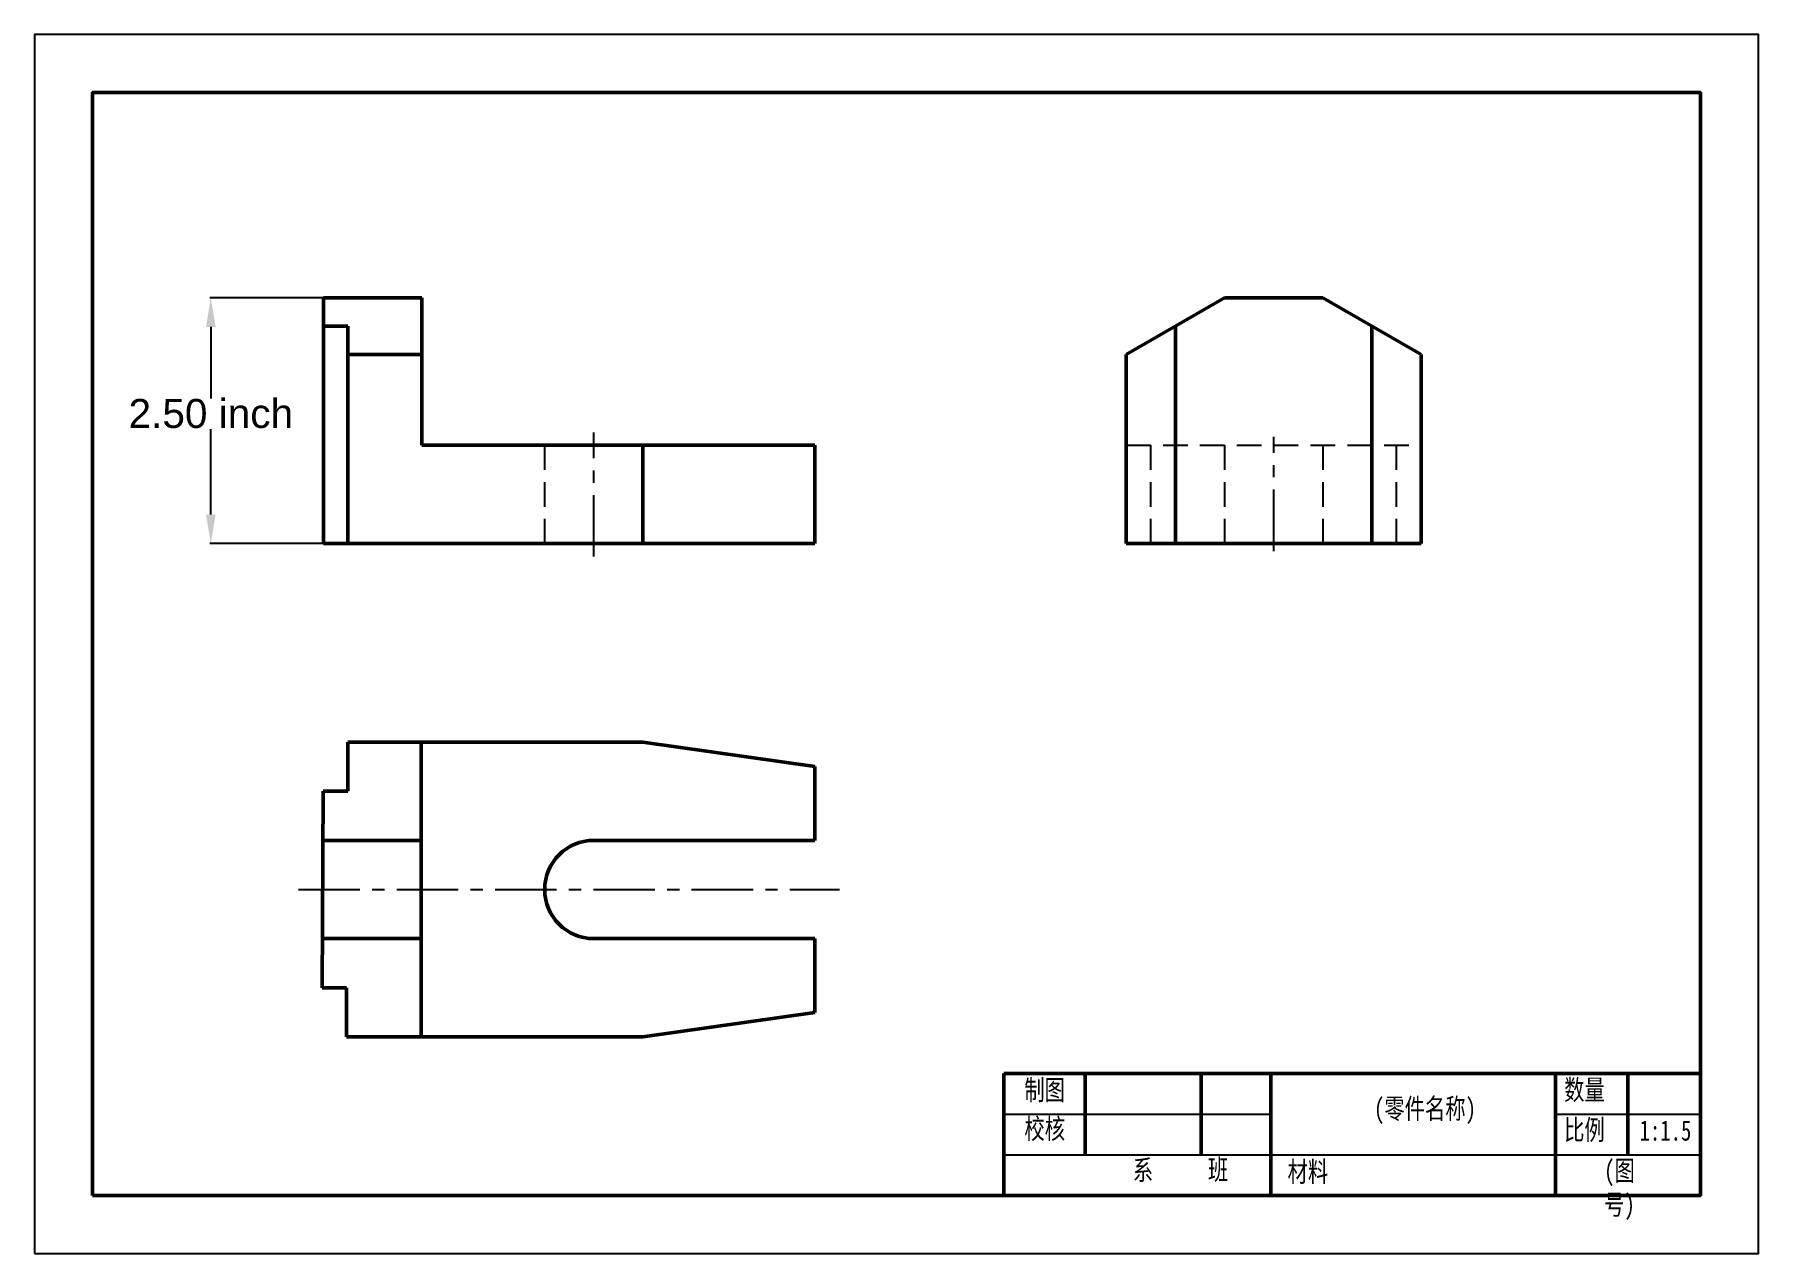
# Model space of a CAD drawing. Header units: millimetres. Extents: x 0 to 297, y 0 to 210.
import ezdxf

# ---------------------------------------------------------------- set-up
doc = ezdxf.new("R2010")
doc.units = ezdxf.units.MM
doc.header["$LTSCALE"] = 0.5
doc.linetypes.add('CENTER', pattern=[2, 1.25, -0.25, 0.25, -0.25])
doc.linetypes.add('DASHED', pattern=[0.75, 0.5, -0.25])
for name, color, linetype, lineweight in [('dash', 2, 'DASHED', 25), ('dimension', 3, 'Continuous', 25), ('draw', 7, 'Continuous', 50), ('mark', 1, 'CENTER', 25), ('thin', 7, 'Continuous', 25)]:
    doc.layers.add(name, color=color, linetype=linetype, lineweight=lineweight)
doc.styles.get("Standard").update_dxf_attribs({"font": 'arial.ttf'})
doc.dimstyles.get("Standard").update_dxf_attribs({"dimtxt": 5, "dimasz": 5, "dimexe": 0.18, "dimexo": 0.0625, "dimgap": 0.09, "dimtad": 0, "dimtih": 1, "dimtoh": 1, "dimlfac": 0.059, "dimzin": 0, "dimdsep": 46, "dimtxsty": 'Standard', "dimcen": 0.09, "dimadec": 0, "dimazin": 0, "dimtfac": 1, "dimtofl": 0, "dimtmove": 0, "dimatfit": 1, "dimfxl": 1, "dimtolj": 1, "dimtzin": 0, "dimarcsym": 0})

# ---------------------------------------------------------------- blocks, each defined once
blk = doc.blocks.new('x')
at = {"layer": 'dash'}
for p, q in [((165.492, 337.161), (165.492, 338.161)), ((171.409, 338.161), (174.409, 338.161)), ((171.659, 337.161), (171.659, 338.161)), ((172.409, 338.161), (172.409, 337.161)), ((173.409, 338.161), (173.409, 337.161)), ((174.159, 337.161), (174.159, 338.161))]:
    blk.add_line(p, q, dxfattribs=at)
at = {"layer": 'draw'}
for p, q in [((164.242, 339.661), (163.242, 339.661)), ((163.242, 339.661), (163.242, 337.161)), ((164.242, 338.161), (164.242, 339.661)), ((172.409, 339.661), (171.409, 339.084)), ((172.909, 339.661), (172.409, 339.661)), ((172.909, 339.661), (173.409, 339.661)), ((173.409, 339.661), (174.409, 339.084)), ((163.489, 339.372), (163.242, 339.372)), ((163.489, 337.161), (163.489, 339.372)), ((171.909, 337.161), (171.909, 339.372)), ((173.909, 337.161), (173.909, 339.372)), ((164.242, 339.084), (163.489, 339.084)), ((171.409, 337.161), (171.409, 339.084)), ((174.409, 337.161), (174.409, 339.084)), ((168.242, 338.161), (164.242, 338.161)), ((166.492, 337.161), (166.492, 338.161)), ((168.242, 337.161), (168.242, 338.161)), ((163.242, 337.161), (168.242, 337.161)), ((171.409, 337.161), (174.409, 337.161)), ((171.409, 337.161), (171.909, 337.161)), ((174.409, 337.161), (173.909, 337.161)), ((174.409, 337.161), (173.909, 337.161)), ((163.489, 335.141), (166.492, 335.141)), ((163.489, 334.641), (163.489, 335.141)), ((164.236, 334.141), (164.236, 335.141)), ((166.492, 335.141), (168.242, 334.891)), ((168.242, 334.891), (168.242, 334.141)), ((163.228, 332.641), (163.239, 334.641)), ((163.239, 334.641), (163.489, 334.641)), ((163.236, 334.141), (164.236, 334.141)), ((164.236, 334.141), (164.236, 333.141)), ((168.242, 334.141), (165.992, 334.141)), ((164.236, 333.141), (163.231, 333.141)), ((164.236, 333.141), (164.236, 332.141)), ((165.992, 333.141), (168.242, 333.141)), ((168.242, 332.391), (168.242, 333.141)), ((163.475, 332.641), (163.228, 332.641)), ((163.475, 332.141), (163.475, 332.641)), ((166.492, 332.141), (168.242, 332.391)), ((166.492, 332.141), (163.475, 332.141))]:
    blk.add_line(p, q, dxfattribs=at)
blk.add_arc((165.992, 333.641), 0.5, 90, 270, dxfattribs=at)
at = {"layer": 'mark'}
for p, q in [((165.992, 337.028), (165.992, 338.292)), ((172.909, 337.085), (172.909, 338.245)), ((162.987, 333.641), (168.492, 333.641))]:
    blk.add_line(p, q, dxfattribs=at)
blk = doc.blocks.new('*D6')
at = {"layer": 'Defpoints', "color": 0, "transparency": 16777216}
for p in [(49.81, 164.63), (30.38, 122.3), (49.81, 122.3)]:
    blk.add_point(p, dxfattribs=at)
at = {"layer": 'dimension', "color": 0, "lineweight": -2, "transparency": 16777216}
for p, q in [((49.74, 164.63), (30.2, 164.63)), ((30.38, 159.63), (30.38, 147.32)), ((30.38, 127.3), (30.38, 142.03)), ((49.74, 122.3), (30.2, 122.3))]:
    blk.add_line(p, q, dxfattribs=at)
at = {"layer": 'dimension', "color": 0, "transparency": 16777216}
for points in [[(29.54, 159.63), (31.21, 159.63), (30.38, 164.63)], [(29.54, 127.3), (31.21, 127.3), (30.38, 122.3)]]:
    blk.add_solid(points, dxfattribs=at)
at = {"layer": 'dimension', "color": 0, "transparency": 16777216, "insert": (30.38, 144.68), "char_height": 5, "attachment_point": 5}
blk.add_mtext('\\A1;2.50 inch', dxfattribs=at)

msp = doc.modelspace()

# ---------------------------------------------------------------- linework, layer by layer
at = {"layer": 'thin', "lineweight": 50}
for p, q in [((287, 31), (167, 31)), ((167, 31), (167, 10)), ((181, 31), (181, 17)), ((201, 31), (201, 17)), ((213, 31), (213, 10)), ((262, 31), (262, 10)), ((274.5, 31), (274.5, 17))]:
    msp.add_line(p, q, dxfattribs=at)
at = {"layer": 'thin', "lineweight": 25}
for p, q in [((167, 24), (213, 24)), ((262, 24), (287, 24)), ((167, 17), (287, 17))]:
    msp.add_line(p, q, dxfattribs=at)
msp.add_lwpolyline([(0, 0), (297, 0), (297, 210), (0, 210)], close=True, dxfattribs=at)
at = {"layer": 'thin', "lineweight": 50}
msp.add_lwpolyline([(10, 10), (287, 10), (287, 200), (10, 200)], close=True, dxfattribs=at)

# ---------------------------------------------------------------- block references
at = {"layer": 'draw', "xscale": 16.93164, "yscale": 16.93164, "zscale": 16.93164}
msp.add_blockref('x', (-2714.155, -5586.382), dxfattribs=at)

# ---------------------------------------------------------------- texts
at = {"layer": 'thin', "char_height": 3.5, "attachment_point": 1}
for s, width, heights, insert in [('{\\fHYSWLongFangSong|b0|i0|c134|p2;制图}', 9.21455, [0], (170.523, 29.926)), ('{\\fHYSWLongFangSong|b0|i0|c134|p2;数量}', 9.21455, [0], (263.522, 29.962)), ('{\\fHYSWLongFangSong|b0|i0|c134|p2;(零件名称)}', 23.07286, [9.396], (230.76, 26.728)), ('{\\fHYSWLongFangSong|b0|i0|c134|p2;校核}', 9.21455, [0], (170.538, 23.261)), ('{\\fHYSWLongFangSong|b0|i0|c134|p2;比例}', 9.21455, [0], (263.517, 23.063)), ('{\\fHYSWLongFangSong|b0|i0|c134|p2;1:1.5}', 9.21455, [0], (276.503, 22.946)), ('{\\fHYSWLongFangSong|b0|i0|c134|p2;系}', 9.21455, [0], (189.209, 16.129)), ('{\\fHYSWLongFangSong|b0|i0|c134|p2;班}', 9.21455, [0], (202.157, 16.222)), ('{\\fHYSWLongFangSong|b0|i0|c134|p2;材料}', 9.21455, [0], (215.873, 15.863)), ('{\\fHYSWLongFangSong|b0|i0|c134|p2;(图号)}', 9.21455, [0], (270.404, 16.03))]:
    msp.add_mtext_dynamic_manual_height_columns(s, width=width, gutter_width=1, heights=heights, dxfattribs=dict(at, insert=insert))

# ---------------------------------------------------------------- dimensions: what is measured, and where the dimension line sits
at = {"layer": 'dimension'}
dim = msp.add_linear_dim(base=(30.378, 122.304), p1=(49.807, 164.634), p2=(49.807, 122.304), angle=90, dimstyle='Standard', override={"dimpost": ' inch'}, dxfattribs=at)
dim.commit()
dim.dimension.update_dxf_attribs({"geometry": '*D6', "text_midpoint": (30.378, 144.677), "dimtype": 160})

doc.saveas('drawing.dxf')
